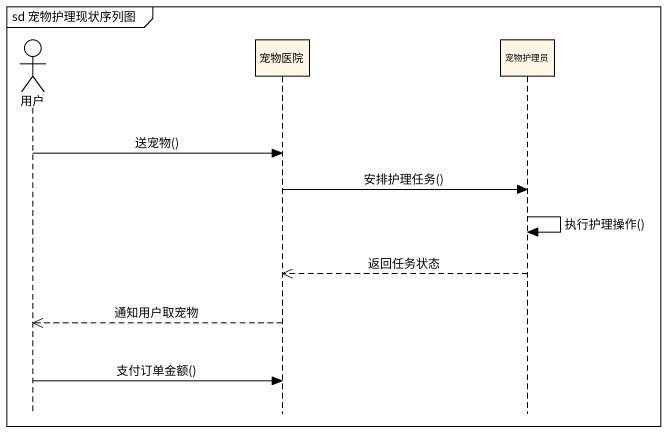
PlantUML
@startuml
mainframe sd 宠物护理现状序列图
hide footbox
actor 用户
participant 宠物医院
participant 宠物护理员

用户 -> 宠物医院 : 送宠物()
宠物医院 -> 宠物护理员 : 安排护理任务()
宠物护理员 -> 宠物护理员 : 执行护理操作()
宠物护理员 -->> 宠物医院 : 返回任务状态
宠物医院 -->> 用户 : 通知用户取宠物
用户 -> 宠物医院 : 支付订单金额()
@enduml
